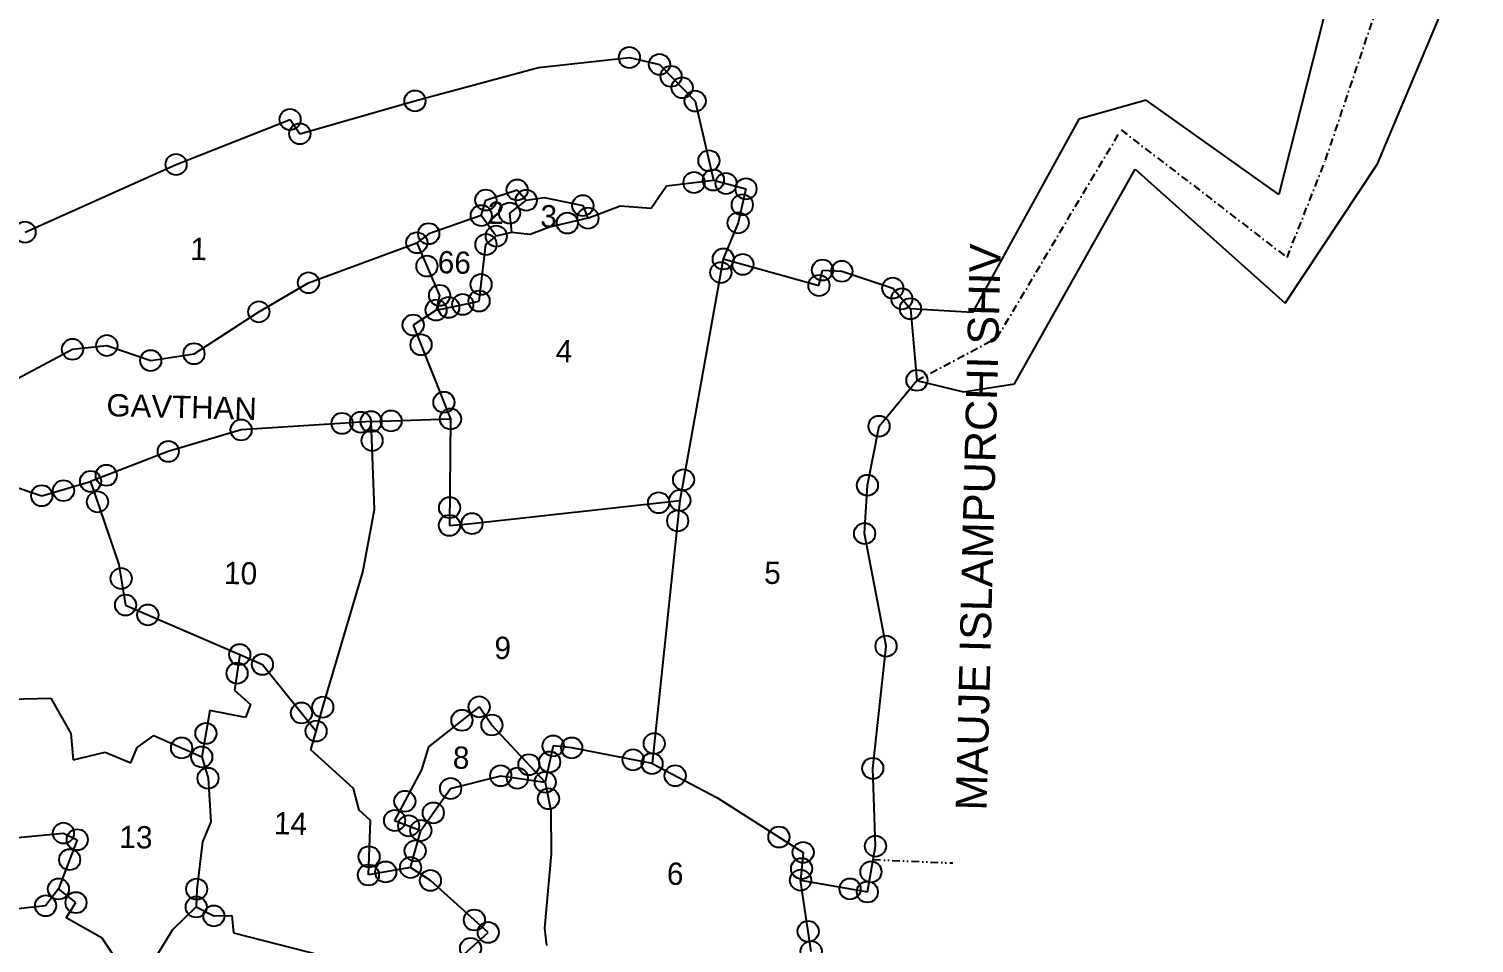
# Model space of a CAD drawing. Header units: metres. Extents: x 281733 to 284660, y 2048347 to 2052315.
# Drawn here: x 283250 to 284206, y 2050376 to 2050980 of the extents above; entities that cross this region are included whole.
import ezdxf
from ezdxf.enums import TextEntityAlignment as Align

# ---------------------------------------------------------------- set-up
doc = ezdxf.new("R2010")
doc.units = ezdxf.units.M
doc.header["$MEASUREMENT"] = 0
doc.linetypes.add('DASHDOT', pattern=[1, 0.5, -0.25, 0, -0.25])
doc.linetypes.add('DIVIDE', pattern=[1.25, 0.5, -0.25, 0, -0.25, 0, -0.25])
for name, color, linetype in [('POLY_PARCEL', 6, 'Continuous'), ('POLY_WATER', 4, 'Continuous'), ('TEXT_MAPIN', 7, 'Continuous'), ('TEXT_MAPOUT', 7, 'Continuous'), ('TEXT_PARCEL', 7, 'Continuous'), ('V_BOUND_LINE', 7, 'Continuous'), ('V_BOUND_STREAM_LINE', 7, 'DASHDOT'), ('V_DIVIDE_LINE', 7, 'DIVIDE')]:
    doc.layers.add(name, color=color, linetype=linetype)
doc.styles.get("Standard").update_dxf_attribs({"font": 'arial.ttf'})
doc.styles.add('TEXT_MAP', font='', dxfattribs={"height": 2.5})
doc.styles.get('TEXT_MAP').set_extended_font_data('Kruti Dev 050')

msp = doc.modelspace()

# ---------------------------------------------------------------- linework, layer by layer
for centre in [(283647.64, 2050961.27), (283667.58, 2050956.66), (283675.21, 2050948.8), (283682.54, 2050941.26), (283505.79, 2050932.53), (283691.14, 2050932.42), (283423.19, 2050920.22), (283429.64, 2050910.8), (283347.75, 2050890.5), (283700.24, 2050892.97), (283573.4, 2050873.65), (283690.4, 2050878.59), (283703.19, 2050880.2), (283711.63, 2050877.93), (283724.79, 2050874.39), (283552.66, 2050866.98), (283579.4, 2050866.82), (283616.86, 2050863.3), (283722.35, 2050863.8), (283549.65, 2050856.68), (283568.39, 2050858.36), (283620.25, 2050854.99), (283247.87, 2050845.72), (283514.89, 2050844.71), (283559.59, 2050843.07), (283606.57, 2050851.73), (283719.6, 2050851.9), (283507.03, 2050838.74), (283552.77, 2050837.58), (283513.72, 2050823.26), (283709.74, 2050827.99), (283722.72, 2050824.4), (283708.12, 2050819.02), (283775.38, 2050820.68), (283788.22, 2050819.84), (283435.38, 2050812.27), (283549.56, 2050811.14), (283773.07, 2050810.46), (283821.88, 2050808.71), (283522.09, 2050803.92), (283528.17, 2050795.97), (283537.42, 2050797.91), (283548.23, 2050800.17), (283827.93, 2050801.64), (283833.52, 2050795.1), (283402.5, 2050793.05), (283519.79, 2050794.21), (283504.62, 2050784.31), (283279.26, 2050768.25), (283301.95, 2050770.76), (283509.81, 2050771.27), (283331.02, 2050760.78), (283359.63, 2050765.35), (283837.85, 2050747.72), (283524.95, 2050733.21), (283457.56, 2050719.26), (283469.85, 2050719.99), (283476.77, 2050720.41), (283489.99, 2050720.86), (283529.33, 2050722.19), (283390.8, 2050714.89), (283812.81, 2050717.37), (283342.61, 2050700.69), (283477.46, 2050707.94), (283291.2, 2050680.91), (283301.58, 2050684.9), (283683.47, 2050681.97), (283258.88, 2050671.43), (283273.28, 2050674.74), (283805.11, 2050678.33), (283295.81, 2050667.34), (283528.71, 2050663.52), (283667, 2050666.77), (283681.02, 2050668.34), (283528.59, 2050651.79), (283543.53, 2050652.95), (283679.59, 2050654.8), (283803.27, 2050646.36), (283311.42, 2050616.65), (283314.34, 2050599.11), (283329.09, 2050592.57), (283389.9, 2050566.29), (283817.42, 2050571.91), (283404.89, 2050559.81), (283388.1, 2050553.99), (283430.74, 2050527.71), (283444.81, 2050531.56), (283548.25, 2050531.78), (283536.88, 2050522.85), (283556.69, 2050519.75), (283367.51, 2050514.18), (283440.41, 2050515.71), (283351.45, 2050504.57), (283364.77, 2050498.62), (283597.21, 2050505.94), (283609.52, 2050504.6), (283664.07, 2050507.48), (283581.17, 2050493.5), (283594.9, 2050495.33), (283650.09, 2050496.69), (283662.67, 2050494.24), (283808.66, 2050491.07), (283368.89, 2050484.53), (283562.53, 2050486.19), (283573.58, 2050484.58), (283591.98, 2050481.91), (283677.95, 2050486.23), (283529.4, 2050477.77), (283594.12, 2050470.99), (283499.1, 2050469.28), (283517.93, 2050461.62), (283492.35, 2050456.6), (283501.63, 2050453.06), (283273.27, 2050448.24), (283282.41, 2050443.9), (283509.67, 2050449.99), (283746.56, 2050445.65), (283475.46, 2050432.63), (283505.94, 2050436.54), (283762.59, 2050435.46), (283810.47, 2050439.63), (283277.38, 2050430.72), (283486.45, 2050422.57), (283502.88, 2050425.49), (283761.56, 2050424.79), (283807.44, 2050422.64), (283474.99, 2050420.54), (283516.04, 2050416.94), (283760.83, 2050417.13), (283269.96, 2050411.29), (283361.39, 2050411.21), (283793.62, 2050411.33), (283805.06, 2050409.3), (283261.45, 2050400.19), (283281.56, 2050402.25), (283361.09, 2050399.4), (283372.77, 2050393.45), (283545.12, 2050390.78), (283554.26, 2050382.56), (283765.91, 2050383.25), (283542.57, 2050372.02), (283767.9, 2050369.97)]:
    msp.add_circle(centre, 6.97)
at = {"layer": 'POLY_PARCEL'}
for p, q in [((283505.79, 2050932.53), (283587.61, 2050954.62)), ((283587.61, 2050954.62), (283647.64, 2050961.27)), ((283647.64, 2050961.27), (283667.58, 2050956.66)), ((283667.58, 2050956.66), (283691.14, 2050932.42)), ((283429.64, 2050910.8), (283505.79, 2050932.53)), ((283691.14, 2050932.42), (283703.19, 2050880.2)), ((283347.75, 2050890.5), (283423.19, 2050920.22)), ((283423.19, 2050920.22), (283429.64, 2050910.8)), ((283247.87, 2050845.72), (283347.75, 2050890.5)), ((283672.22, 2050876.3), (283703.19, 2050880.2)), ((283703.19, 2050880.2), (283724.79, 2050874.39)), ((283552.66, 2050866.98), (283573.4, 2050873.65)), ((283573.4, 2050873.65), (283579.4, 2050866.82)), ((283579.4, 2050866.82), (283591.28, 2050868.57)), ((283591.28, 2050868.57), (283616.86, 2050863.3)), ((283662.08, 2050861.65), (283672.22, 2050876.3)), ((283724.79, 2050874.39), (283719.6, 2050851.9)), ((283549.65, 2050856.68), (283552.66, 2050866.98)), ((283579.4, 2050866.82), (283568.39, 2050858.36)), ((283616.86, 2050863.3), (283620.25, 2050854.99)), ((283620.25, 2050854.99), (283641.54, 2050863.19)), ((283641.54, 2050863.19), (283662.08, 2050861.65)), ((283549.65, 2050856.68), (283514.89, 2050844.71)), ((283559.59, 2050843.07), (283549.65, 2050856.68)), ((283568.39, 2050858.36), (283569.61, 2050845.47)), ((283620.25, 2050854.99), (283594.9, 2050848.95)), ((283719.6, 2050851.9), (283709.74, 2050827.99)), ((283514.89, 2050844.71), (283507.03, 2050838.74)), ((283552.77, 2050837.58), (283559.59, 2050843.07)), ((283569.61, 2050845.47), (283559.59, 2050843.07)), ((283581.92, 2050844.14), (283569.61, 2050845.47)), ((283594.9, 2050848.95), (283581.92, 2050844.14)), ((283435.38, 2050812.27), (283507.03, 2050838.74)), ((283507.03, 2050838.74), (283522.09, 2050803.92)), ((283548.23, 2050800.17), (283552.77, 2050837.58)), ((283709.74, 2050827.99), (283681.02, 2050668.34)), ((283709.74, 2050827.99), (283773.07, 2050810.46)), ((283773.07, 2050810.46), (283775.38, 2050820.68)), ((283775.38, 2050820.68), (283788.22, 2050819.84)), ((283402.5, 2050793.05), (283435.38, 2050812.27)), ((283788.22, 2050819.84), (283821.88, 2050808.71)), ((283522.09, 2050803.92), (283519.79, 2050794.21)), ((283821.88, 2050808.71), (283833.52, 2050795.1)), ((283359.63, 2050765.35), (283402.5, 2050793.05)), ((283519.79, 2050794.21), (283504.62, 2050784.31)), ((283519.79, 2050794.21), (283548.23, 2050800.17)), ((283504.62, 2050784.31), (283529.33, 2050722.19)), ((283243.29, 2050749.11), (283279.26, 2050768.25)), ((283279.26, 2050768.25), (283301.95, 2050770.76)), ((283301.95, 2050770.76), (283331.02, 2050760.78)), ((283331.02, 2050760.78), (283359.63, 2050765.35)), ((283476.77, 2050720.41), (283390.8, 2050714.89)), ((283476.77, 2050720.41), (283529.33, 2050722.19)), ((283478.96, 2050662.29), (283476.77, 2050720.41)), ((283529.33, 2050722.19), (283528.59, 2050651.79)), ((283390.8, 2050714.89), (283342.61, 2050700.69)), ((283342.61, 2050700.69), (283291.2, 2050680.91)), ((283240.58, 2050677.51), (283258.88, 2050671.43)), ((283258.88, 2050671.43), (283291.2, 2050680.91)), ((283291.2, 2050680.91), (283309.87, 2050625.95)), ((283543.53, 2050652.95), (283681.02, 2050668.34)), ((283681.02, 2050668.34), (283662.67, 2050494.24)), ((283471.23, 2050620.85), (283478.96, 2050662.29)), ((283528.59, 2050651.79), (283543.53, 2050652.95)), ((283309.87, 2050625.95), (283314.34, 2050599.11)), ((283444.81, 2050531.56), (283471.23, 2050620.85)), ((283314.34, 2050599.11), (283329.09, 2050592.57)), ((283329.09, 2050592.57), (283389.9, 2050566.29)), ((283389.9, 2050566.29), (283386.46, 2050542.8)), ((283389.9, 2050566.29), (283404.89, 2050559.81)), ((283404.89, 2050559.81), (283440.41, 2050515.71)), ((283193.29, 2050535.8), (283264.82, 2050537.6)), ((283264.82, 2050537.6), (283278.12, 2050514.13)), ((283386.46, 2050542.8), (283397.02, 2050533.28)), ((283370.18, 2050529.33), (283364.77, 2050498.62)), ((283393.72, 2050524.62), (283370.18, 2050529.33)), ((283397.02, 2050533.28), (283393.72, 2050524.62)), ((283440.41, 2050515.71), (283444.81, 2050531.56)), ((283548.25, 2050531.78), (283514.67, 2050505.38)), ((283556.69, 2050519.75), (283548.25, 2050531.78)), ((283436.96, 2050503.23), (283440.41, 2050515.71)), ((283591.98, 2050481.91), (283556.69, 2050519.75)), ((283278.12, 2050514.13), (283279.73, 2050496.61)), ((283322.11, 2050504.8), (283333.11, 2050512.74)), ((283333.11, 2050512.74), (283364.77, 2050498.62)), ((283514.67, 2050505.38), (283510.17, 2050490.08)), ((283597.21, 2050505.94), (283591.98, 2050481.91)), ((283609.52, 2050504.6), (283597.21, 2050505.94)), ((283279.73, 2050496.61), (283300.95, 2050501.73)), ((283300.95, 2050501.73), (283317.74, 2050494.62)), ((283317.74, 2050494.62), (283322.11, 2050504.8)), ((283364.77, 2050498.62), (283368.89, 2050484.53)), ((283465.12, 2050477.85), (283436.96, 2050503.23)), ((283662.67, 2050494.24), (283609.52, 2050504.6)), ((283510.17, 2050490.08), (283492.35, 2050456.6)), ((283529.4, 2050477.77), (283562.53, 2050486.19)), ((283562.53, 2050486.19), (283591.98, 2050481.91)), ((283662.67, 2050494.24), (283705.39, 2050471.85)), ((283368.89, 2050484.53), (283370.74, 2050455.7)), ((283468.87, 2050463.36), (283465.12, 2050477.85)), ((283509.67, 2050449.99), (283529.4, 2050477.77)), ((283591.98, 2050481.91), (283595.63, 2050463.31)), ((283705.39, 2050471.85), (283762.59, 2050435.46)), ((283476.41, 2050456.49), (283468.87, 2050463.36)), ((283595.63, 2050463.31), (283595.93, 2050434.52)), ((283231.5, 2050444.16), (283273.27, 2050448.24)), ((283273.27, 2050448.24), (283282.41, 2050443.9)), ((283370.74, 2050455.7), (283365.26, 2050442.47)), ((283474.99, 2050420.54), (283476.41, 2050456.49)), ((283492.35, 2050456.6), (283509.67, 2050449.99)), ((283502.88, 2050425.49), (283509.67, 2050449.99)), ((283282.41, 2050443.9), (283269.96, 2050411.29)), ((283365.26, 2050442.47), (283361.39, 2050411.21)), ((283595.93, 2050434.52), (283591.6, 2050385.28)), ((283762.59, 2050435.46), (283760.83, 2050417.13)), ((283502.88, 2050425.49), (283474.99, 2050420.54)), ((283516.04, 2050416.94), (283502.88, 2050425.49)), ((283269.96, 2050411.29), (283261.45, 2050400.19)), ((283281.56, 2050402.25), (283269.96, 2050411.29)), ((283361.39, 2050411.21), (283361.09, 2050399.4)), ((283554.26, 2050382.56), (283516.04, 2050416.94)), ((283261.45, 2050400.19), (283243.39, 2050398.08)), ((283275.13, 2050392.14), (283281.56, 2050402.25)), ((283298.96, 2050378.68), (283275.13, 2050392.14)), ((283361.09, 2050399.4), (283345.39, 2050384.19)), ((283361.09, 2050399.4), (283372.77, 2050393.45)), ((283372.77, 2050393.45), (283384.6, 2050393.66)), ((283384.6, 2050393.66), (283385.86, 2050382.32)), ((283345.39, 2050384.19), (283326.62, 2050353.83)), ((283385.86, 2050382.32), (283443.6, 2050367.5)), ((283507.39, 2050340.3), (283554.26, 2050382.56)), ((283591.6, 2050385.28), (283592.86, 2050373.94)), ((283311.35, 2050359.87), (283298.96, 2050378.68))]:
    msp.add_line(p, q, dxfattribs=at)
at = {"layer": 'POLY_WATER'}
for p, q in [((284125.27, 2051060.09), (284077.23, 2050870.53)), ((284142.58, 2050890.99), (284206.45, 2051042.55)), ((283989.55, 2050932.97), (283944.99, 2050920.37)), ((284077.23, 2050870.53), (283989.55, 2050932.97)), ((283944.99, 2050920.37), (283874.64, 2050792.54)), ((284081.52, 2050798.76), (284142.58, 2050890.99)), ((283902.44, 2050745.33), (283982.3, 2050887.41)), ((283982.3, 2050887.41), (284081.52, 2050798.76)), ((283874.64, 2050792.54), (283833.52, 2050795.1)), ((283833.52, 2050795.1), (283837.85, 2050747.72)), ((283837.85, 2050747.72), (283868.74, 2050740.08)), ((283868.74, 2050740.08), (283902.44, 2050745.33))]:
    msp.add_line(p, q, dxfattribs=at)
at = {"layer": 'V_BOUND_LINE'}
for p, q in [((283812.81, 2050717.37), (283837.85, 2050747.72)), ((283805.11, 2050678.33), (283812.81, 2050717.37)), ((283803.27, 2050646.36), (283805.11, 2050678.33)), ((283817.42, 2050571.91), (283803.27, 2050646.36)), ((283808.66, 2050491.07), (283817.42, 2050571.91)), ((283810.47, 2050439.63), (283808.66, 2050491.07)), ((283805.06, 2050409.3), (283810.47, 2050439.63)), ((283760.83, 2050417.13), (283805.06, 2050409.3)), ((283767.9, 2050369.97), (283760.83, 2050417.13))]:
    msp.add_line(p, q, dxfattribs=at)
at = {"layer": 'V_BOUND_STREAM_LINE', "ltscale": 10}
for p, q in [((284108.15, 2050893.37), (284163.91, 2051058.56)), ((283890.88, 2050775.88), (283972.93, 2050913.44)), ((283972.93, 2050913.44), (284082.71, 2050828.96)), ((284082.71, 2050828.96), (284108.15, 2050893.37)), ((283837.85, 2050747.72), (283890.88, 2050775.88))]:
    msp.add_line(p, q, dxfattribs=at)
at = {"layer": 'V_DIVIDE_LINE', "ltscale": 10}
msp.add_line((283808.88, 2050430.71), (283861.64, 2050428.48), dxfattribs=at)

# ---------------------------------------------------------------- texts
at = {"layer": 'TEXT_MAPIN'}
msp.add_text('GAVTHAN', height=14.739, rotation=358.55501, dxfattribs=at).set_placement((283301.54, 2050724.03))
at = {"layer": 'TEXT_MAPOUT'}
msp.add_text('MAUJE ISLAMPURCHI SHIV', height=20.4704, rotation=88.55501, dxfattribs=at).set_placement((283883.94, 2050462.97))
at = {"layer": 'TEXT_PARCEL', "style": 'TEXT_MAP'}
for s, height, p in [('2', 14.74, (283559.37, 2050858.64)), ('3', 14.74, (283594.27, 2050856.24)), ('1', 14.74, (283362.7, 2050834.64)), ('66', 14.739, (283531.86, 2050825.72)), ('4', 14.74, (283604.45, 2050767.01)), ('10', 14.739, (283390.47, 2050620.18)), ('5', 14.74, (283742.34, 2050620.33)), ('9', 14.74, (283563.83, 2050570.76)), ('8', 14.74, (283536.37, 2050498.17)), ('14', 14.739, (283423.5, 2050454.63)), ('13', 14.739, (283321.24, 2050445.64)), ('6', 14.74, (283678, 2050421.4))]:
    msp.add_text(s, height=height, rotation=358.55501, dxfattribs=at).set_placement(p, align=Align.MIDDLE)

doc.saveas('drawing.dxf')
